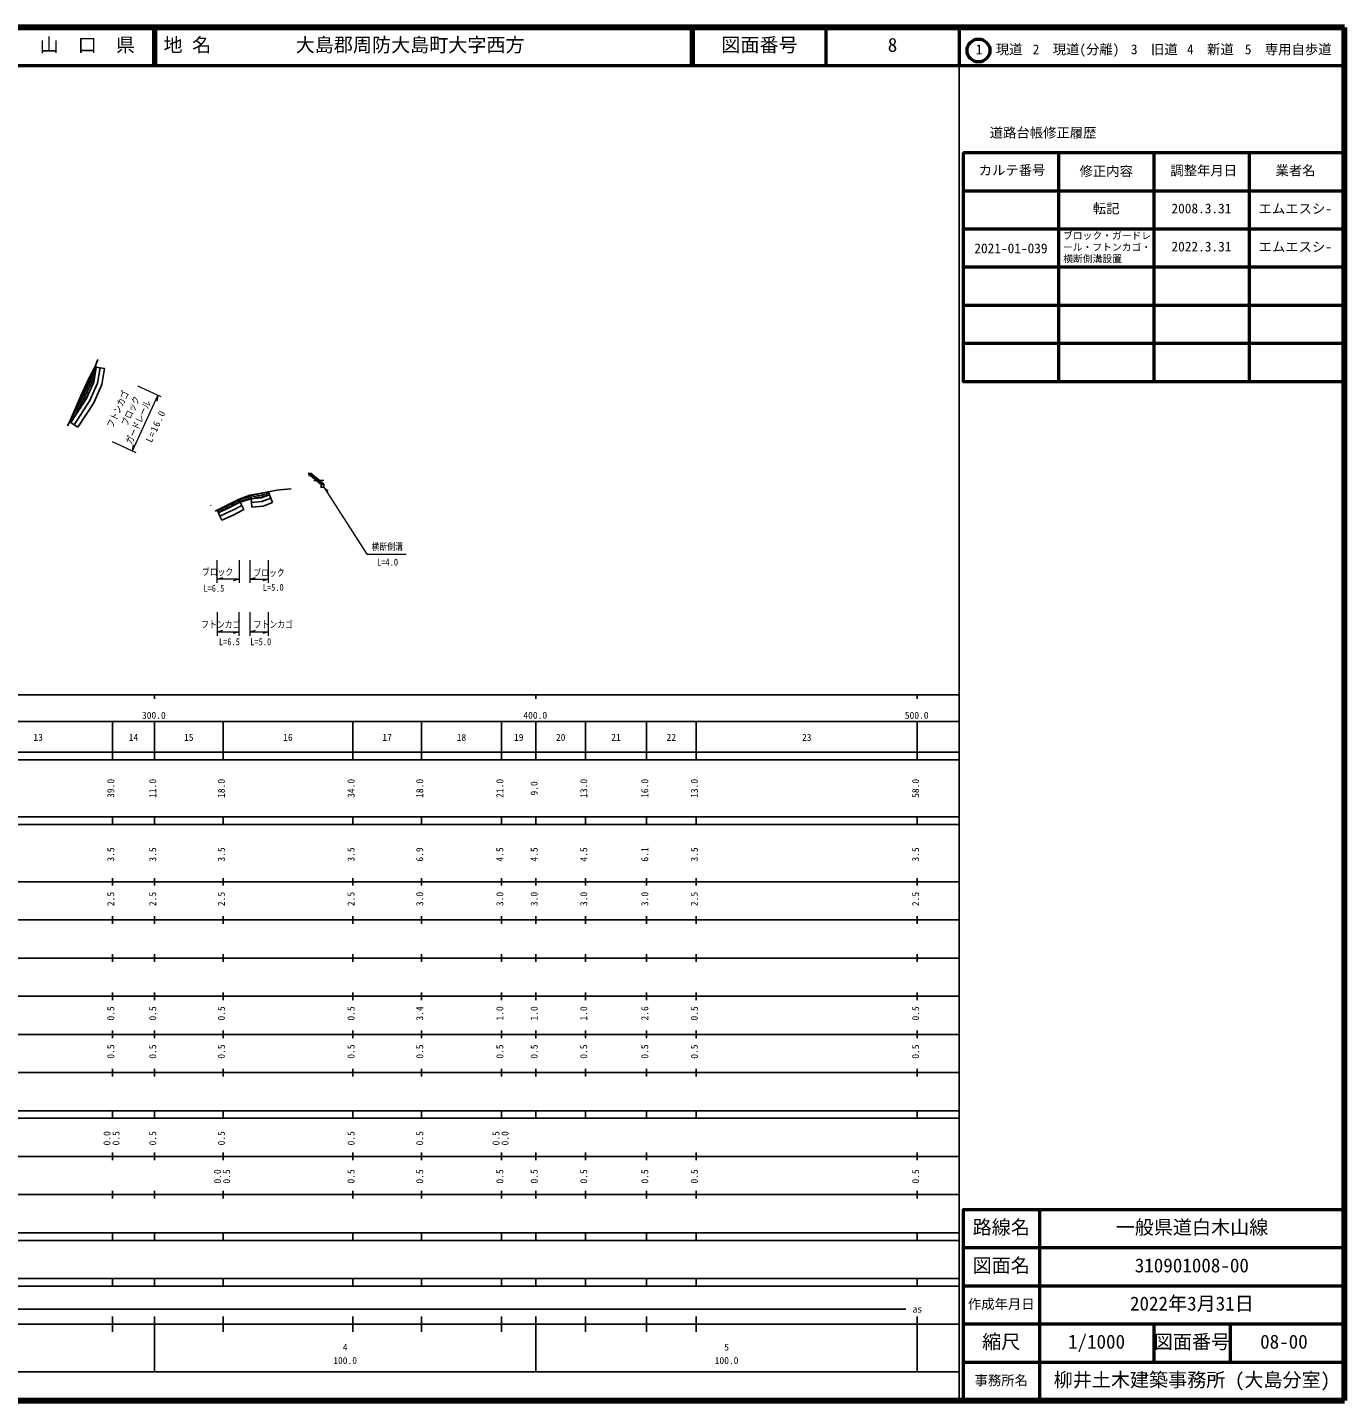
# Model space of a CAD drawing. Units: millimetres on the paper, with parts at other scales. Extents: x 40 to 680, y 20 to 380.
# Drawn here: x 334.7 to 680, y 20 to 380 of the extents above; entities that cross this region are included whole.
import ezdxf
from ezdxf.enums import TextEntityAlignment as Align

# ---------------------------------------------------------------- set-up
doc = ezdxf.new("R2010")
doc.units = ezdxf.units.MM
doc.linetypes.add('CHAIN', pattern=[18.5, 12, -1.5, 3.5, -1.5])
for name, color, linetype, lineweight in [('M-BGD', 7, 'Continuous', 25), ('M-BGD-EXST', 7, 'Continuous', 25), ('M-BMK', 2, 'CHAIN', 13), ('M-BMK-HTXT', 7, 'Continuous', 13), ('M-BMK-OTRS', 5, 'Continuous', 25), ('M-STR-HTXT', 7, 'Continuous', 13), ('M-STR-STR3', 7, 'Continuous', 25), ('M-TTL', 2, 'Continuous', 140), ('M-TTL-BAND', 7, 'Continuous', 25), ('M-TTL-FRAM', 2, 'Continuous', 50), ('M-TTL-LINE', 7, 'Continuous', 50)]:
    doc.layers.add(name, color=color, linetype=linetype, lineweight=lineweight)
doc.layers.add('M-TTL-TXT', color=7, linetype='Continuous')
doc.styles.add('ＭＳ ゴシック', font='')
doc.styles.get('ＭＳ ゴシック').set_extended_font_data('MS Gothic')

msp = doc.modelspace()

# ---------------------------------------------------------------- linework, layer by layer
at = {"layer": 'M-BGD'}
for p, q in [((408.332, 263.015), (409.103, 263.052)), ((408.773, 262.987), (412.045, 260.174)), ((408.469, 262.471), (408.955, 262.492)), ((409.229, 262.262), (409.566, 262.661)), ((410.055, 261.568), (410.391, 261.966)), ((410.881, 260.874), (411.215, 261.27)), ((411.707, 260.18), (412.027, 260.585)), ((411.707, 260.18), (412.384, 260.167))]:
    msp.add_line(p, q, dxfattribs=at)
msp.add_lwpolyline([(409.103, 263.052), (412.027, 260.585), (412.384, 260.167), (412.364, 259.476), (411.695, 259.472), (411.707, 260.18), (408.332, 263.015)], dxfattribs=at)
at = {"layer": 'M-BGD-EXST'}
msp.add_line((346.078, 276.4), (345.853, 276.507), dxfattribs=at)
at = {"layer": 'M-BMK'}
for p, q in [((409.783, 261.211), (410.461, 261.227)), ((412.402, 261.237), (411.255, 261.237))]:
    msp.add_line(p, q, dxfattribs=at)
at = {"layer": 'M-BMK-HTXT'}
for radius in [0.0313, 0.025, 0.0188, 0.0125, 0.0063]:
    msp.add_circle((382.779, 254.729), radius, dxfattribs=at)
at = {"layer": 'M-BMK-OTRS'}
for p, q in [((352.418, 291.081), (353.142, 292.931)), ((345.762, 276.55), (348.733, 283.396)), ((345.762, 276.55), (345.23, 275.571)), ((387.453, 254.951), (390.177, 256.35)), ((390.177, 256.35), (393.001, 257.336)), ((395.531, 257.774), (393.001, 257.336)), ((395.531, 257.774), (397.934, 258.26)), ((384.417, 253.419), (383.949, 253.197)), ((387.453, 254.951), (384.417, 253.419))]:
    msp.add_line(p, q, dxfattribs=at)
for points in [[(348.733, 283.396), (350.742, 287.75), (352.418, 291.081)], [(397.934, 258.26), (400.061, 258.654), (401.834, 258.896), (403.797, 259.074)]]:
    msp.add_lwpolyline(points, dxfattribs=at)
at = {"layer": 'M-STR-HTXT'}
for p, q in [((369.788, 283.124), (363.606, 285.956)), ((362.223, 269.01), (368.878, 283.541)), ((368.878, 283.541), (368.636, 282.002)), ((356.951, 271.425), (363.132, 268.594)), ((362.223, 269.01), (362.466, 270.549)), ((412.364, 259.476), (413.528, 258.44)), ((384.417, 234.371), (384.417, 240.352)), ((390.177, 240.352), (390.177, 234.371)), ((393.001, 240.352), (393.001, 234.371)), ((397.934, 234.371), (397.934, 240.352)), ((384.417, 235.371), (385.917, 235.791)), ((390.177, 235.371), (384.417, 235.371)), ((390.177, 235.371), (388.677, 234.951)), ((393.001, 235.371), (394.501, 235.791)), ((393.001, 235.371), (397.934, 235.371)), ((397.934, 235.371), (396.434, 234.951)), ((384.417, 226.729), (384.417, 220.525)), ((390.177, 220.525), (390.177, 226.729)), ((393.001, 226.729), (393.001, 220.525)), ((397.934, 220.525), (397.934, 226.729)), ((384.417, 221.525), (385.917, 221.945)), ((384.417, 221.525), (390.177, 221.525)), ((390.177, 221.525), (388.677, 221.105)), ((393.001, 221.525), (394.501, 221.945)), ((393.001, 221.525), (397.934, 221.525)), ((397.934, 221.525), (396.434, 221.105))]:
    msp.add_line(p, q, dxfattribs=at)
msp.add_lwpolyline([(412.364, 259.476), (423.645, 241.896), (434.002, 241.896)], dxfattribs=at)
at = {"layer": 'M-STR-STR3'}
for p, q in [((352.639, 290.332), (345.853, 276.507)), ((352.363, 288.634), (347.213, 278.145)), ((351.17, 288.379), (351.581, 288.177)), ((352.022, 289.075), (352.404, 288.887)), ((352.069, 290.166), (352.463, 289.973)), ((352.738, 290.94), (352.096, 286.995)), ((352.418, 291.081), (352.509, 291.04)), ((348.822, 283.351), (350.829, 287.702)), ((349.476, 284.755), (349.819, 284.586)), ((351.895, 286.548), (349.483, 281.634)), ((352.096, 286.995), (350.164, 282.681)), ((350.259, 285.484), (350.708, 285.264)), ((350.311, 286.573), (350.7, 286.382)), ((351.141, 287.28), (351.589, 287.059)), ((351.149, 286.161), (351.598, 285.941)), ((351.157, 285.043), (351.21, 285.017)), ((352.03, 287.957), (352.236, 287.856)), ((345.853, 276.507), (348.822, 283.351)), ((350.164, 282.681), (346.078, 276.4)), ((347.85, 281.097), (348.056, 280.996)), ((348.497, 281.893), (348.945, 281.673)), ((348.649, 282.933), (348.937, 282.791)), ((348.83, 283.348), (348.826, 283.359)), ((349.378, 283.689), (349.827, 283.468)), ((349.386, 282.571), (349.835, 282.35)), ((350.267, 284.366), (350.716, 284.146)), ((346.252, 277.425), (346.293, 277.405)), ((346.734, 278.303), (347.175, 278.086)), ((347.051, 279.261), (347.175, 279.2)), ((347.615, 280.098), (348.064, 279.878)), ((347.623, 278.98), (347.724, 278.931)), ((348.505, 280.775), (348.823, 280.619)), ((345.762, 276.55), (345.853, 276.507)), ((346.078, 276.4), (345.853, 276.507)), ((389.748, 255.195), (388.828, 255.663)), ((388.959, 255.73), (388.905, 255.624)), ((390.298, 255.476), (389.379, 255.943)), ((390.285, 256.044), (389.931, 256.224)), ((390.25, 256.062), (390.023, 255.616)), ((391.517, 255.881), (390.177, 256.349)), ((390.456, 255.557), (390.177, 256.349)), ((390.708, 255.634), (390.39, 255.746)), ((393.339, 256.438), (390.456, 255.557)), ((392.326, 256.128), (390.935, 256.614)), ((391.121, 256.02), (391.02, 255.729)), ((391.384, 256.771), (391.286, 256.492)), ((393.135, 256.375), (391.693, 256.879)), ((392.56, 257.106), (392.395, 256.634)), ((393.167, 256.894), (392.451, 257.144)), ((393.339, 256.438), (393.001, 257.336)), ((395.984, 256.663), (393.029, 257.26)), ((394.213, 256.51), (393.237, 256.708)), ((393.274, 256.7), (393.262, 256.642)), ((393.339, 256.438), (395.967, 256.656)), ((393.339, 256.438), (393.422, 255.441)), ((393.417, 257.408), (393.373, 257.19)), ((396.858, 256.996), (394.172, 257.539)), ((394.256, 256.514), (394.254, 256.502)), ((394.353, 256.992), (394.256, 256.514)), ((394.474, 257.591), (394.452, 257.482)), ((395.432, 257.284), (395.333, 256.794)), ((397.733, 257.329), (395.531, 257.774)), ((396.511, 257.576), (396.412, 257.086)), ((398.082, 257.769), (396.793, 258.029)), ((397.59, 257.868), (397.491, 257.378)), ((398.165, 257.494), (398.521, 256.56)), ((398.521, 256.56), (398.948, 255.438)), ((384.417, 253.419), (384.75, 252.781)), ((385.233, 253.004), (384.417, 253.419)), ((384.75, 252.781), (384.417, 253.419)), ((384.75, 252.781), (387.704, 254.15)), ((385.81, 253.272), (384.969, 253.7)), ((388.125, 253.243), (385.171, 251.873)), ((385.535, 253.411), (385.358, 253.062)), ((386.387, 253.539), (385.52, 253.98)), ((385.931, 254.189), (385.762, 253.857)), ((386.964, 253.807), (386.071, 254.261)), ((387.541, 254.074), (386.623, 254.541)), ((387.107, 254.295), (386.88, 253.849)), ((388.098, 254.351), (387.174, 254.822)), ((387.445, 254.959), (387.333, 254.74)), ((388.648, 254.633), (387.725, 255.102)), ((390.911, 254.667), (388.16, 253.26)), ((389.198, 254.914), (388.277, 255.383)), ((388.678, 255.178), (388.451, 254.733)), ((393.422, 255.441), (393.521, 254.245))]:
    msp.add_line(p, q, dxfattribs=at)
for points in [[(353.725, 290.779), (353.062, 286.706), (351.045, 282.201), (346.917, 275.855)], [(354.91, 290.586), (354.221, 286.358), (352.102, 281.625), (347.923, 275.201)], [(350.829, 287.702), (352.509, 291.04), (352.738, 290.94)], [(352.738, 290.94), (353.725, 290.779), (354.91, 290.586)], [(346.078, 276.4), (346.917, 275.855), (347.923, 275.201)], [(390.177, 256.35), (390.456, 255.557), (387.704, 254.15)], [(398.521, 256.56), (396.19, 255.671), (393.422, 255.441)], [(397.934, 258.26), (398.165, 257.494), (395.967, 256.656)], [(384.75, 252.781), (385.171, 251.873), (385.675, 250.785)], [(391.458, 253.598), (388.668, 252.172), (385.675, 250.785)], [(390.456, 255.557), (390.911, 254.667), (391.458, 253.598)], [(398.948, 255.438), (396.459, 254.49), (393.521, 254.245)]]:
    msp.add_lwpolyline(points, dxfattribs=at)
at = {"layer": 'M-TTL'}
for p, q in [((680, 380), (40, 380)), ((680, 20), (680, 380)), ((40, 20), (680, 20))]:
    msp.add_line(p, q, dxfattribs=at)
at = {"layer": 'M-TTL-BAND'}
for p, q in [((579, 20), (579, 370)), ((40, 205), (579, 205)), ((368, 205), (368, 204)), ((468, 205), (468, 204)), ((568, 205), (568, 204)), ((68, 198), (579, 198)), ((357, 188), (357, 198)), ((368, 188), (368, 198)), ((386, 188), (386, 198)), ((420, 188), (420, 198)), ((438, 188), (438, 198)), ((459, 188), (459, 198)), ((468, 188), (468, 198)), ((481, 188), (481, 198)), ((497, 188), (497, 198)), ((510, 188), (510, 198)), ((568, 188), (568, 198)), ((40, 190), (579, 190)), ((40, 188), (579, 188)), ((40, 173), (579, 173)), ((357, 171), (357, 173)), ((368, 171), (368, 173)), ((386, 171), (386, 173)), ((420, 171), (420, 173)), ((438, 171), (438, 173)), ((459, 171), (459, 173)), ((468, 171), (468, 173)), ((481, 171), (481, 173)), ((497, 171), (497, 173)), ((510, 171), (510, 173)), ((568, 171), (568, 173)), ((40, 171), (579, 171)), ((40, 156), (579, 156)), ((357, 155), (357, 157)), ((368, 155), (368, 157)), ((386, 155), (386, 157)), ((420, 155), (420, 157)), ((438, 155), (438, 157)), ((459, 155), (459, 157)), ((468, 155), (468, 157)), ((481, 155), (481, 157)), ((497, 155), (497, 157)), ((510, 155), (510, 157)), ((568, 155), (568, 157)), ((46, 146), (579, 146)), ((357, 145), (357, 147)), ((368, 145), (368, 147)), ((386, 145), (386, 147)), ((420, 145), (420, 147)), ((438, 145), (438, 147)), ((459, 145), (459, 147)), ((468, 145), (468, 147)), ((481, 145), (481, 147)), ((497, 145), (497, 147)), ((510, 145), (510, 147)), ((568, 145), (568, 147)), ((357, 135), (357, 137)), ((368, 135), (368, 137)), ((386, 135), (386, 137)), ((420, 135), (420, 137)), ((438, 135), (438, 137)), ((459, 135), (459, 137)), ((468, 135), (468, 137)), ((481, 135), (481, 137)), ((497, 135), (497, 137)), ((510, 135), (510, 137)), ((568, 135), (568, 137)), ((52, 136), (579, 136)), ((46, 126), (579, 126)), ((357, 125), (357, 127)), ((368, 125), (368, 127)), ((386, 125), (386, 127)), ((420, 125), (420, 127)), ((438, 125), (438, 127)), ((459, 125), (459, 127)), ((468, 125), (468, 127)), ((481, 125), (481, 127)), ((497, 125), (497, 127)), ((510, 125), (510, 127)), ((568, 125), (568, 127)), ((52, 116), (579, 116)), ((357, 115), (357, 117)), ((368, 115), (368, 117)), ((386, 115), (386, 117)), ((420, 115), (420, 117)), ((438, 115), (438, 117)), ((459, 115), (459, 117)), ((468, 115), (468, 117)), ((481, 115), (481, 117)), ((497, 115), (497, 117)), ((510, 115), (510, 117)), ((568, 115), (568, 117)), ((46, 106), (579, 106)), ((357, 105), (357, 107)), ((368, 105), (368, 107)), ((386, 105), (386, 107)), ((420, 105), (420, 107)), ((438, 105), (438, 107)), ((459, 105), (459, 107)), ((468, 105), (468, 107)), ((481, 105), (481, 107)), ((497, 105), (497, 107)), ((510, 105), (510, 107)), ((568, 105), (568, 107)), ((40, 96), (579, 96)), ((40, 94), (579, 94)), ((357, 94), (357, 96)), ((368, 94), (368, 96)), ((386, 94), (386, 96)), ((420, 94), (420, 96)), ((438, 94), (438, 96)), ((459, 94), (459, 96)), ((468, 94), (468, 96)), ((481, 94), (481, 96)), ((497, 94), (497, 96)), ((510, 94), (510, 96)), ((568, 94), (568, 96)), ((49, 84), (579, 84)), ((357, 83), (357, 85)), ((368, 83), (368, 85)), ((386, 83), (386, 85)), ((420, 83), (420, 85)), ((438, 83), (438, 85)), ((459, 83), (459, 85)), ((468, 83), (468, 85)), ((481, 83), (481, 85)), ((497, 83), (497, 85)), ((510, 83), (510, 85)), ((568, 83), (568, 85)), ((40, 74), (579, 74)), ((357, 73), (357, 75)), ((368, 73), (368, 75)), ((386, 73), (386, 75)), ((420, 73), (420, 75)), ((438, 73), (438, 75)), ((459, 73), (459, 75)), ((468, 73), (468, 75)), ((481, 73), (481, 75)), ((497, 73), (497, 75)), ((510, 73), (510, 75)), ((568, 73), (568, 75)), ((40, 64), (579, 64)), ((40, 62), (579, 62)), ((357, 62), (357, 64)), ((368, 62), (368, 64)), ((386, 62), (386, 64)), ((420, 62), (420, 64)), ((438, 62), (438, 64)), ((459, 62), (459, 64)), ((468, 62), (468, 64)), ((481, 62), (481, 64)), ((497, 62), (497, 64)), ((510, 62), (510, 64)), ((568, 62), (568, 64)), ((40, 52), (579, 52)), ((357, 50), (357, 52)), ((368, 50), (368, 52)), ((386, 50), (386, 52)), ((420, 50), (420, 52)), ((438, 50), (438, 52)), ((459, 50), (459, 52)), ((468, 50), (468, 52)), ((481, 50), (481, 52)), ((497, 50), (497, 52)), ((510, 50), (510, 52)), ((568, 50), (568, 52)), ((40, 50), (579, 50)), ((71, 44), (565, 44)), ((40, 40), (579, 40)), ((357, 38), (357, 42)), ((368, 27.5), (368, 42)), ((386, 38), (386, 42)), ((420, 38), (420, 42)), ((438, 38), (438, 42)), ((459, 38), (459, 42)), ((468, 27.5), (468, 42)), ((481, 38), (481, 42)), ((497, 38), (497, 42)), ((510, 38), (510, 42)), ((568, 27.5), (568, 42)), ((68, 27.5), (579, 27.5))]:
    msp.add_line(p, q, dxfattribs=at)
at = {"layer": 'M-TTL-FRAM'}
msp.add_line((580, 347.197), (680, 347.197), dxfattribs=at)
for points in [[(580, 347.197), (580, 287.197), (680, 287.197)], [(680, 70), (580, 70), (580, 20)]]:
    msp.add_lwpolyline(points, dxfattribs=at)
at = {"layer": 'M-TTL-LINE'}
for p, q in [((367.75, 380), (367.75, 370)), ((368.25, 380), (368.25, 370)), ((508.747, 380), (508.747, 370)), ((509.247, 380), (509.247, 370)), ((543.996, 380), (543.996, 370)), ((579, 380), (579, 370)), ((40, 370), (680, 370)), ((605, 347.197), (605, 287.197)), ((630, 347.197), (630, 287.197)), ((655, 347.197), (655, 287.197)), ((580, 337.197), (680, 337.197)), ((580, 327.197), (680, 327.197)), ((580, 317.197), (680, 317.197)), ((580, 307.197), (680, 307.197)), ((580, 297.197), (680, 297.197)), ((600, 70), (600, 20)), ((680, 60), (580, 60)), ((680, 50), (580, 50)), ((680, 40), (580, 40)), ((630, 40), (630, 30)), ((650, 40), (650, 30)), ((680, 30), (580, 30))]:
    msp.add_line(p, q, dxfattribs=at)
msp.add_circle((584.031, 373.958), 3, dxfattribs=at)

# ---------------------------------------------------------------- texts
at = {"layer": 'M-STR-HTXT', "style": 'ＭＳ ゴシック', "width": 0.8}
for s, p in [('フトンカゴ', (357.591, 274.617)), ('ブロック', (361.368, 275.102)), ('ガードレール', (362.502, 270.302))]:
    msp.add_text(s, height=1.833, rotation=65.4, dxfattribs=at).set_placement(p, align=Align.BOTTOM_LEFT)
for s, p in [('横断側溝', (424.924, 242.4)), ('ブロック', (380.447, 235.771)), ('ブロック', (393.917, 235.571)), ('L=4.0', (426.374, 238.352)), ('L=5.0', (396.401, 231.739)), ('L=6.5', (380.829, 231.508)), ('フトンカゴ', (380.247, 222.025)), ('フトンカゴ', (394.017, 222.025)), ('L=6.5', (384.913, 217.482)), ('L=5.0', (393.121, 217.482))]:
    msp.add_text(s, height=1.833, dxfattribs=at).set_placement(p, align=Align.BOTTOM_LEFT)
at = {"layer": 'M-STR-HTXT', "insert": (367.287, 271.002), "char_height": 1.833, "attachment_point": 7, "rotation": 65.4, "style": 'ＭＳ ゴシック'}
msp.add_mtext('\\T1.2;L=16.0', dxfattribs=at)
at = {"layer": 'M-TTL-BAND', "style": 'ＭＳ ゴシック'}
for s, p in [('300.0', (364.719, 198.195)), ('400.0', (464.719, 198.195)), ('500.0', (564.719, 198.195)), ('13', (336.25, 192.405)), ('14', (361.25, 192.405)), ('15', (375.75, 192.405)), ('16', (401.75, 192.405)), ('17', (427.75, 192.405)), ('18', (447.25, 192.405)), ('19', (462.25, 192.405)), ('20', (473.25, 192.405)), ('21', (487.75, 192.405)), ('22', (502.25, 192.405)), ('23', (537.75, 192.405)), ('as', (566.75, 42.5)), ('4', (417.375, 32.523)), ('5', (517.375, 32.523)), ('100.0', (414.875, 29.033)), ('100.0', (514.875, 29.033))]:
    msp.add_text(s, height=1.833, dxfattribs=at).set_placement(p, align=Align.BOTTOM_LEFT)
for s, p in [('39.0', (358, 178)), ('11.0', (369, 178)), ('18.0', (387, 178)), ('34.0', (421, 178)), ('18.0', (439, 178)), ('21.0', (460, 178)), ('9.0', (469, 178.625)), ('13.0', (482, 178)), ('16.0', (498, 178)), ('13.0', (511, 178)), ('58.0', (569, 178)), ('3.5', (358, 161.299)), ('3.5', (369, 161.299)), ('3.5', (387, 161.299)), ('3.5', (421, 161.299)), ('6.9', (439, 161.299)), ('4.5', (460, 161.299)), ('4.5', (469, 161.299)), ('4.5', (482, 161.299)), ('6.1', (498, 161.299)), ('3.5', (511, 161.299)), ('3.5', (569, 161.299)), ('2.5', (358, 149.625)), ('2.5', (369, 149.625)), ('2.5', (387, 149.625)), ('2.5', (421, 149.625)), ('3.0', (439, 149.625)), ('3.0', (460, 149.625)), ('3.0', (469, 149.625)), ('3.0', (482, 149.625)), ('3.0', (498, 149.625)), ('2.5', (511, 149.625)), ('2.5', (569, 149.625)), ('0.5', (358, 119.625)), ('0.5', (369, 119.625)), ('0.5', (387, 119.625)), ('0.5', (421, 119.625)), ('3.4', (439, 119.625)), ('1.0', (460, 119.625)), ('1.0', (469, 119.625)), ('1.0', (482, 119.625)), ('2.6', (498, 119.625)), ('0.5', (511, 119.625)), ('0.5', (569, 119.625)), ('0.5', (358, 109.625)), ('0.5', (369, 109.625)), ('0.5', (387, 109.625)), ('0.5', (421, 109.625)), ('0.5', (439, 109.625)), ('0.5', (460, 109.625)), ('0.5', (469, 109.625)), ('0.5', (482, 109.625)), ('0.5', (498, 109.625)), ('0.5', (511, 109.625)), ('0.5', (569, 109.625)), ('0.0', (357, 86.889)), ('0.5', (359.37, 86.889)), ('0.5', (369, 86.889)), ('0.5', (387, 86.889)), ('0.5', (421, 86.889)), ('0.5', (439, 86.889)), ('0.5', (459, 86.889)), ('0.0', (461.37, 86.889)), ('0.0', (386, 76.889)), ('0.5', (388.37, 76.889)), ('0.5', (421, 76.889)), ('0.5', (439, 76.889)), ('0.5', (460, 76.889)), ('0.5', (469, 76.889)), ('0.5', (482, 76.889)), ('0.5', (498, 76.889)), ('0.5', (511, 76.889)), ('0.5', (569, 76.889))]:
    msp.add_text(s, height=1.833, rotation=90, dxfattribs=at).set_placement(p, align=Align.BOTTOM_LEFT)
at = {"layer": 'M-TTL-TXT', "style": 'ＭＳ ゴシック'}
for s, height, p in [('山\u3000口\u3000県', 3.666, (337.875, 372.5)), ('地 名', 3.666, (370.38, 372.5)), ('大島郡周防大島町大字西方', 3.666, (405.024, 372.5)), ('図面番号', 3.666, (516.621, 372.5)), ('8', 3.666, (560.246, 372.5)), ('1\u3000現道', 2.566, (583.323, 372.208)), ('2\u3000現道(分離)', 2.566, (598.244, 372.208)), ('3\u3000旧道', 2.566, (623.996, 372.208)), ('4\u3000新道', 2.566, (638.699, 372.208)), ('5\u3000専用自歩道', 2.566, (653.853, 372.208)), ('道路台帳修正履歴', 2.566, (586.968, 350.363)), ('カルテ番号', 2.566, (584.089, 340.527)), ('修正内容', 2.566, (610.509, 340.273)), ('調整年月日', 2.566, (634.339, 340.447)), ('業者名', 2.566, (661.884, 340.447)), ('転記', 2.566, (614, 330.495)), ('2008.3.31', 2.566, (634.625, 330.495)), ('エムエスシ-', 2.566, (657.452, 330.439)), ('ブロック・ガードレ', 1.833, (606.188, 323.957)), ('2021-01-039', 2.566, (582.946, 320.046)), ('横断側溝設置', 1.833, (606.249, 317.877)), ('ール・フトンカゴ・', 1.833, (606.188, 320.917)), ('2022.3.31', 2.566, (634.625, 320.495)), ('エムエスシ-', 2.566, (657.452, 320.439)), ('路線名', 3.666, (582.5, 62.5)), ('路線名', 3.666, (582.5, 62.5)), ('一般県道白木山線', 3.666, (620, 62.5)), ('図面名', 3.666, (582.5, 52.5)), ('図面名', 3.666, (582.5, 52.5)), ('310901008-00', 3.666, (625, 52.5)), ('作成年月日', 2.566, (581.25, 43.25)), ('作成年月日', 2.566, (581.25, 43.25)), ('2022年3月31日', 3.666, (623.75, 42.5)), ('縮尺', 3.666, (585, 32.5)), ('縮尺', 3.666, (585, 32.5)), ('1/1000', 3.666, (607.5, 32.5)), ('図面番号', 3.666, (630, 32.5)), ('図面番号', 3.666, (630, 32.5)), ('08-00', 3.666, (657.875, 32.5)), ('事務所名', 2.566, (583, 23.25)), ('事務所名', 2.566, (583, 23.25)), ('柳井土木建築事務所 (大島分室)', 3.666, (603.75, 22.5))]:
    msp.add_text(s, height=height, dxfattribs=at).set_placement(p, align=Align.BOTTOM_LEFT)

doc.saveas('drawing.dxf')
